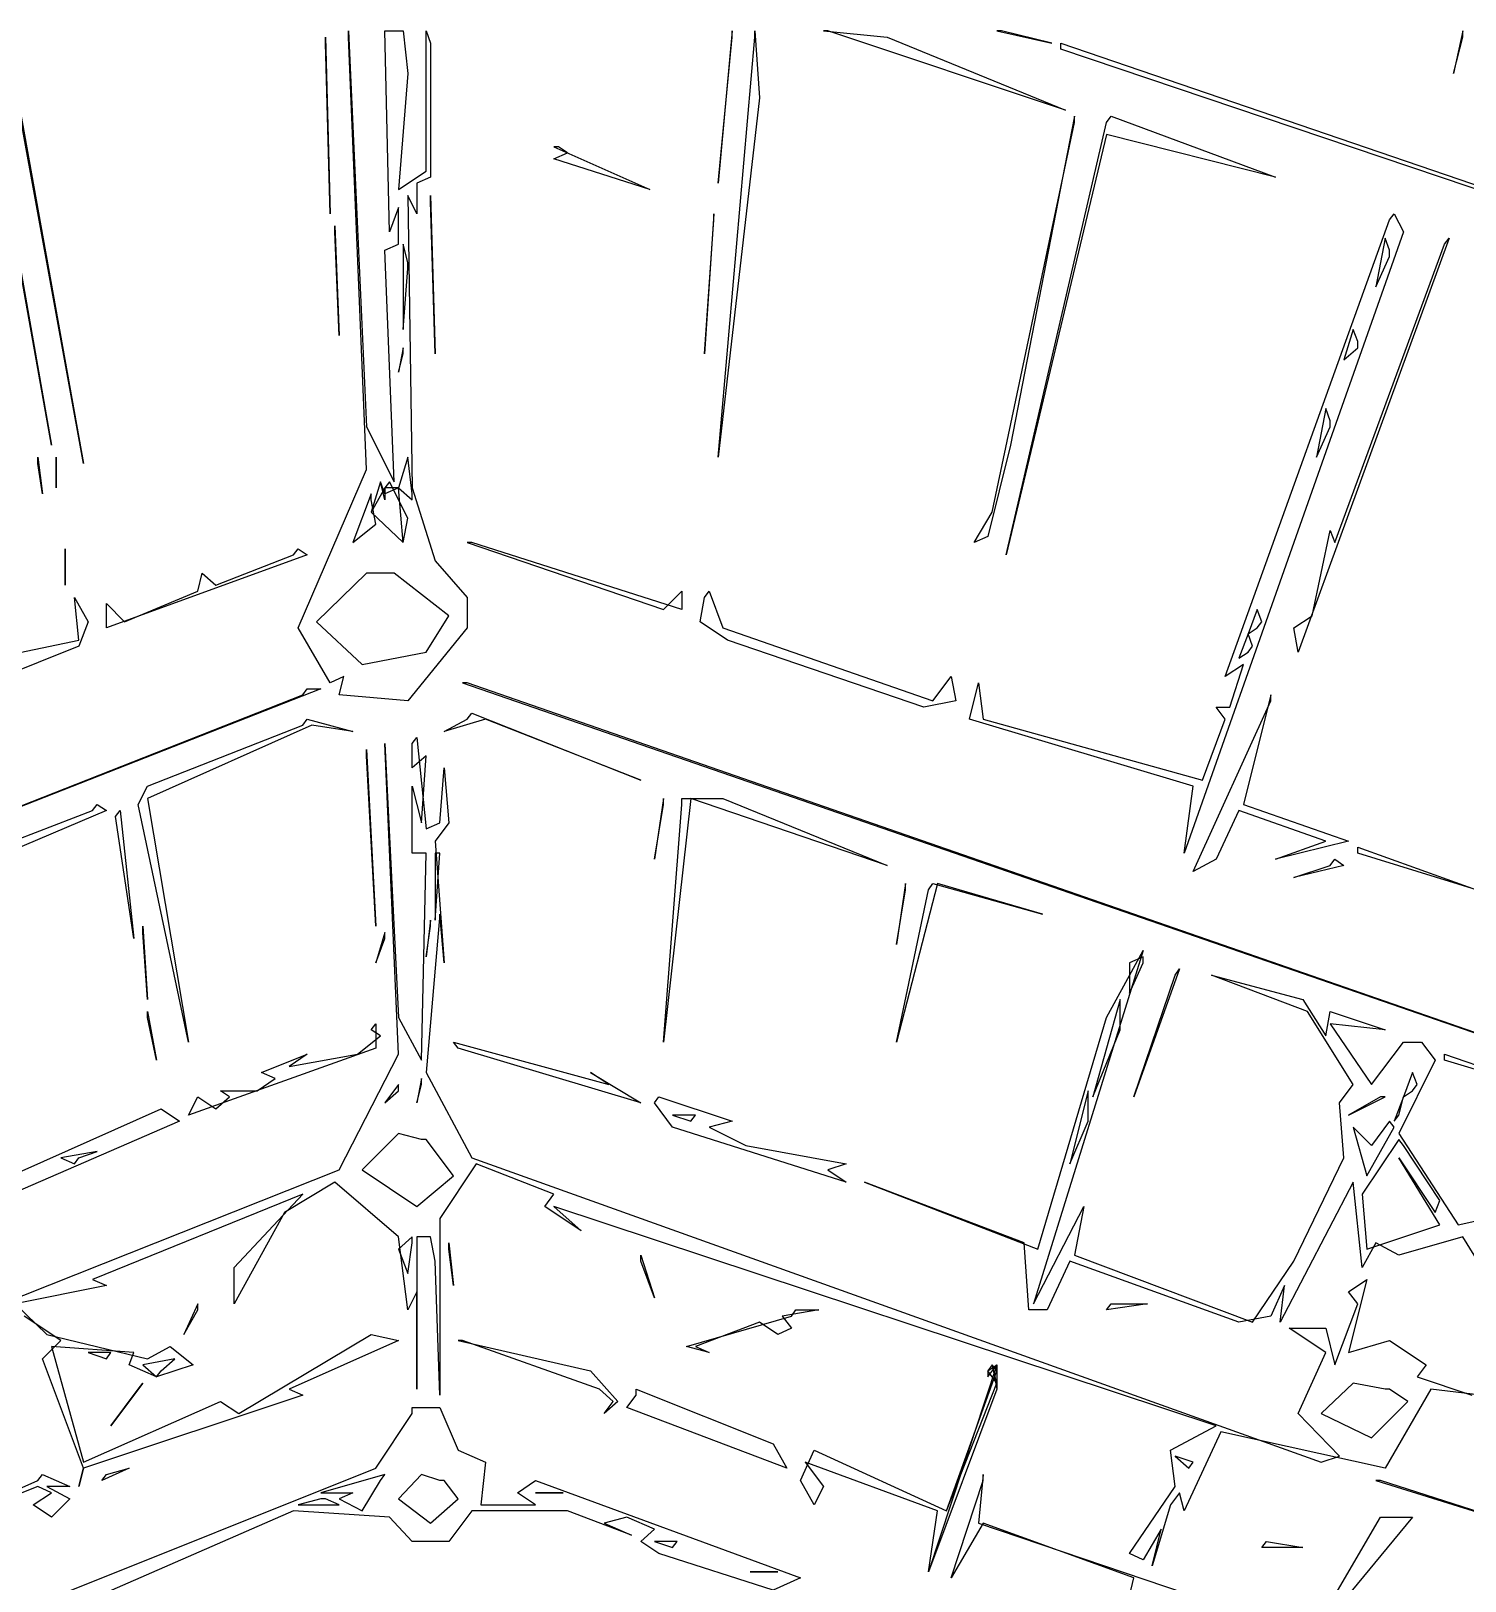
# Model space of a CAD drawing. Extents: x 10 to 24926, y 26 to 24942.
# Drawn here: x 10500 to 18158, y 16666 to 24942 of the extents above; entities that cross this region are included whole.
import ezdxf

# ---------------------------------------------------------------- set-up
doc = ezdxf.new("R2010")
doc.units = 0

msp = doc.modelspace()

# ---------------------------------------------------------------- linework, layer by layer
for p, q in [((10219.1399, 24942.1809, 13.0077), (10609.3696, 22730.8793, 897.5283)), ((10365.4761, 24942.1809, 13.0077), (10780.0951, 22633.3219, 936.5512)), ((12194.6777, 24942.1809, 13.0077), (12292.2352, 22828.4367, 858.5053)), ((12194.6777, 24909.6617, 26.0153), (12194.6777, 24942.1809, 13.0077)), ((12414.1819, 23869.0492, 442.2603), (12389.7926, 24942.1809, 13.0077)), ((12389.7926, 24942.1809, 13.0077), (12487.35, 24942.1809, 13.0077)), ((12487.35, 24942.1809, 13.0077), (12511.7394, 24714.5469, 104.0612)), ((12609.2968, 24194.2406, 312.1837), (12609.2968, 24942.1809, 13.0077)), ((12609.2968, 24942.1809, 13.0077), (12633.6861, 24877.1426, 39.023)), ((14243.3836, 24942.1809, 13.0077), (14170.2155, 24129.2023, 338.1991)), ((14243.3836, 24909.6617, 26.0153), (14243.3836, 24942.1809, 13.0077)), ((14365.3304, 24942.1809, 13.0077), (14389.7197, 24584.4703, 156.0919)), ((14365.3304, 24909.6617, 26.0153), (14365.3304, 24942.1809, 13.0077)), ((14731.1707, 24942.1809, 13.0077), (15072.6217, 24909.6617, 26.0153)), ((14755.5601, 24942.1809, 13.0077), (14731.1707, 24942.1809, 13.0077)), ((16023.8065, 24519.432, 182.1072), (14755.5601, 24942.1809, 13.0077)), ((15657.9662, 24942.1809, 13.0077), (15950.6385, 24877.1426, 39.023)), ((15682.3556, 24942.1809, 13.0077), (15657.9662, 24942.1809, 13.0077)), ((15950.6385, 24877.1426, 39.023), (15682.3556, 24942.1809, 13.0077)), ((18145.6805, 24942.1809, 13.0077), (18096.9018, 24714.5469, 104.0612)), ((18145.6805, 24909.6617, 26.0153), (18145.6805, 24942.1809, 13.0077)), ((10609.3696, 22730.8793, 897.5283), (10219.1399, 24909.6617, 26.0153)), ((10780.0951, 22633.3219, 936.5512), (10365.4761, 24909.6617, 26.0153)), ((12072.731, 24909.6617, 26.0153), (12097.1203, 23966.6066, 403.2373)), ((12072.731, 24877.1426, 39.023), (12072.731, 24909.6617, 26.0153)), ((12097.1203, 23966.6066, 403.2373), (12072.731, 24877.1426, 39.023)), ((12292.2352, 22600.8027, 949.5589), (12194.6777, 24909.6617, 26.0153)), ((12633.6861, 24877.1426, 39.023), (12633.6861, 24161.7215, 325.1914)), ((14170.2155, 24129.2023, 338.1991), (14243.3836, 24909.6617, 26.0153)), ((14170.2155, 22665.841, 923.5436), (14365.3304, 24909.6617, 26.0153)), ((15072.6217, 24909.6617, 26.0153), (16023.8065, 24519.432, 182.1072)), ((15999.4172, 24877.1426, 39.023), (22755.2687, 22568.2836, 962.5666)), ((15999.4172, 24844.6234, 52.0306), (15999.4172, 24877.1426, 39.023)), ((22755.2687, 22568.2836, 962.5666), (15999.4172, 24844.6234, 52.0306)), ((18096.9018, 24714.5469, 104.0612), (18145.6805, 24909.6617, 26.0153)), ((12511.7394, 24714.5469, 104.0612), (12462.9606, 24096.6832, 351.2067)), ((14389.7197, 24584.4703, 156.0919), (14170.2155, 22665.841, 923.5436)), ((15633.5769, 22373.1688, 1040.6125), (16072.5853, 24454.3937, 208.1225)), ((15706.7449, 22145.5348, 1131.6661), (16243.3107, 24454.3937, 208.1225)), ((16072.5853, 24486.9129, 195.1148), (15731.1343, 22730.8793, 897.5283)), ((16072.5853, 24454.3937, 208.1225), (16072.5853, 24486.9129, 195.1148)), ((16243.3107, 24454.3937, 208.1225), (16267.7001, 24486.9129, 195.1148)), ((16267.7001, 24486.9129, 195.1148), (17145.7169, 24161.7215, 325.1914)), ((16243.3107, 24389.3555, 234.1378), (15706.7449, 22145.5348, 1131.6661)), ((17145.7169, 24161.7215, 325.1914), (16243.3107, 24389.3555, 234.1378)), ((13292.1987, 24324.3172, 260.1531), (13804.3752, 24096.6832, 351.2067)), ((13316.5881, 24324.3172, 260.1531), (13292.1987, 24324.3172, 260.1531)), ((13292.1987, 24259.2789, 286.1684), (13365.3668, 24291.798, 273.1608)), ((13804.3752, 24096.6832, 351.2067), (13292.1987, 24259.2789, 286.1684)), ((13365.3668, 24291.798, 273.1608), (13316.5881, 24324.3172, 260.1531)), ((12462.9606, 24096.6832, 351.2067), (12609.2968, 24194.2406, 312.1837)), ((12633.6861, 24161.7215, 325.1914), (12560.5181, 24129.2023, 338.1991)), ((12560.5181, 24129.2023, 338.1991), (12560.5181, 23966.6066, 403.2373)), ((12560.5181, 23966.6066, 403.2373), (12511.7394, 24064.1641, 364.2144)), ((12511.7394, 24064.1641, 364.2144), (12536.1287, 22503.2453, 988.5819)), ((12633.6861, 24064.1641, 364.2144), (12658.0755, 23218.6664, 702.4134)), ((12633.6861, 24031.6449, 377.222), (12633.6861, 24064.1641, 364.2144)), ((12658.0755, 23218.6664, 702.4134), (12633.6861, 24031.6449, 377.222)), ((12462.9606, 23999.1258, 390.2297), (12414.1819, 23869.0492, 442.2603)), ((12462.9606, 23804.0109, 468.2756), (12462.9606, 23999.1258, 390.2297)), ((14145.8262, 23966.6066, 403.2373), (14097.0475, 23218.6664, 702.4134)), ((14097.0475, 23218.6664, 702.4134), (14145.8262, 23934.0875, 416.245)), ((14145.8262, 23934.0875, 416.245), (14145.8262, 23966.6066, 403.2373)), ((16877.434, 21495.152, 1391.8192), (17755.4508, 23934.0875, 416.245)), ((17755.4508, 23934.0875, 416.245), (17779.8401, 23966.6066, 403.2373)), ((17779.8401, 23966.6066, 403.2373), (17828.6188, 23869.0492, 442.2603)), ((12121.5097, 23901.5684, 429.2527), (12145.899, 23316.2238, 663.3905)), ((12121.5097, 23869.0492, 442.2603), (12121.5097, 23901.5684, 429.2527)), ((12145.899, 23316.2238, 663.3905), (12121.5097, 23869.0492, 442.2603)), ((17828.6188, 23869.0492, 442.2603), (16657.9298, 20552.0969, 1769.0413)), ((18072.5124, 23836.5301, 455.268), (17267.6637, 21625.2285, 1339.7886)), ((17731.0614, 23836.5301, 455.268), (17682.2827, 23576.377, 559.3292)), ((17755.4508, 23771.4918, 481.2833), (17731.0614, 23836.5301, 455.268)), ((18048.123, 23804.0109, 468.2756), (18072.5124, 23836.5301, 455.268)), ((12389.7926, 23771.4918, 481.2833), (12462.9606, 23804.0109, 468.2756)), ((12438.5713, 22535.7645, 975.5742), (12389.7926, 23771.4918, 481.2833)), ((12511.7394, 23706.4535, 507.2986), (12487.35, 23804.0109, 468.2756)), ((12487.35, 23804.0109, 468.2756), (12487.35, 23348.743, 650.3828)), ((17462.7785, 22210.573, 1105.6508), (18048.123, 23804.0109, 468.2756)), ((17755.4508, 23738.9727, 494.2909), (17755.4508, 23771.4918, 481.2833)), ((12487.35, 23348.743, 650.3828), (12511.7394, 23673.9344, 520.3063)), ((12511.7394, 23673.9344, 520.3063), (12511.7394, 23706.4535, 507.2986)), ((17682.2827, 23576.377, 559.3292), (17755.4508, 23738.9727, 494.2909)), ((17560.3359, 23348.743, 650.3828), (17511.5572, 23186.1473, 715.4211)), ((17584.7253, 23283.7047, 676.3981), (17560.3359, 23348.743, 650.3828)), ((17584.7253, 23251.1855, 689.4058), (17584.7253, 23283.7047, 676.3981)), ((12487.35, 23251.1855, 689.4058), (12462.9606, 23121.109, 741.4364)), ((12462.9606, 23121.109, 741.4364), (12487.35, 23218.6664, 702.4134)), ((12487.35, 23218.6664, 702.4134), (12487.35, 23251.1855, 689.4058)), ((17511.5572, 23186.1473, 715.4211), (17584.7253, 23251.1855, 689.4058)), ((17413.9998, 22925.9941, 819.4823), (17365.2211, 22665.841, 923.5436)), ((17438.3892, 22860.9559, 845.4977), (17413.9998, 22925.9941, 819.4823)), ((17438.3892, 22828.4367, 858.5053), (17438.3892, 22860.9559, 845.4977)), ((12292.2352, 22828.4367, 858.5053), (12438.5713, 22535.7645, 975.5742)), ((17365.2211, 22665.841, 923.5436), (17438.3892, 22828.4367, 858.5053)), ((15731.1343, 22730.8793, 897.5283), (15609.1875, 22243.0922, 1092.6431)), ((10536.2016, 22665.841, 923.5436), (10560.5909, 22470.7262, 1001.5895)), ((10536.2016, 22633.3219, 936.5512), (10536.2016, 22665.841, 923.5436)), ((10560.5909, 22470.7262, 1001.5895), (10536.2016, 22633.3219, 936.5512)), ((10633.759, 22665.841, 923.5436), (10633.759, 22503.2453, 988.5819)), ((10633.759, 22633.3219, 936.5512), (10633.759, 22665.841, 923.5436)), ((10633.759, 22503.2453, 988.5819), (10633.759, 22633.3219, 936.5512)), ((11926.3948, 21755.3051, 1287.758), (12292.2352, 22600.8027, 949.5589)), ((12511.7394, 22665.841, 923.5436), (12462.9606, 22503.2453, 988.5819)), ((12536.1287, 22470.7262, 1001.5895), (12511.7394, 22665.841, 923.5436)), ((12365.4032, 22535.7645, 975.5742), (12316.6245, 22373.1688, 1040.6125)), ((12365.4032, 22535.7645, 975.5742), (12316.6245, 22373.1688, 1040.6125)), ((12389.7926, 22470.7262, 1001.5895), (12365.4032, 22535.7645, 975.5742)), ((12389.7926, 22438.207, 1014.5972), (12365.4032, 22535.7645, 975.5742)), ((12414.1819, 22535.7645, 975.5742), (12389.7926, 22503.2453, 988.5819)), ((12511.7394, 22340.6496, 1053.6202), (12414.1819, 22535.7645, 975.5742)), ((12316.6245, 22470.7262, 1001.5895), (12219.0671, 22210.573, 1105.6508)), ((12389.7926, 22503.2453, 988.5819), (12316.6245, 22373.1688, 1040.6125)), ((12316.6245, 22438.207, 1014.5972), (12316.6245, 22470.7262, 1001.5895)), ((12341.0139, 22308.1305, 1066.6278), (12316.6245, 22438.207, 1014.5972)), ((12462.9606, 22503.2453, 988.5819), (12389.7926, 22503.2453, 988.5819)), ((12389.7926, 22503.2453, 988.5819), (12389.7926, 22470.7262, 1001.5895)), ((12462.9606, 22503.2453, 988.5819), (12389.7926, 22470.7262, 1001.5895)), ((12389.7926, 22470.7262, 1001.5895), (12389.7926, 22438.207, 1014.5972)), ((12487.35, 22210.573, 1105.6508), (12462.9606, 22503.2453, 988.5819)), ((12462.9606, 22503.2453, 988.5819), (12536.1287, 22438.207, 1014.5972)), ((12487.35, 22210.573, 1105.6508), (12462.9606, 22503.2453, 988.5819)), ((12536.1287, 22503.2453, 988.5819), (12658.0755, 22113.0156, 1144.6738)), ((12536.1287, 22438.207, 1014.5972), (12536.1287, 22470.7262, 1001.5895)), ((12316.6245, 22373.1688, 1040.6125), (12487.35, 22210.573, 1105.6508)), ((12316.6245, 22373.1688, 1040.6125), (12487.35, 22210.573, 1105.6508)), ((12316.6245, 22373.1688, 1040.6125), (12487.35, 22210.573, 1105.6508)), ((15536.0194, 22210.573, 1105.6508), (15633.5769, 22373.1688, 1040.6125)), ((12219.0671, 22210.573, 1105.6508), (12341.0139, 22308.1305, 1066.6278)), ((12487.35, 22210.573, 1105.6508), (12511.7394, 22340.6496, 1053.6202)), ((17340.8317, 21820.3434, 1261.7427), (17438.3892, 22275.6113, 1079.6355)), ((17438.3892, 22275.6113, 1079.6355), (17462.7785, 22210.573, 1105.6508)), ((12828.801, 22210.573, 1105.6508), (13877.5433, 21852.8625, 1248.735)), ((12853.1903, 22210.573, 1105.6508), (12828.801, 22210.573, 1105.6508)), ((13975.1007, 21852.8625, 1248.735), (12853.1903, 22210.573, 1105.6508)), ((15609.1875, 22243.0922, 1092.6431), (15536.0194, 22210.573, 1105.6508)), ((10682.5377, 22178.0539, 1118.6584), (10682.5377, 21982.9391, 1196.7044)), ((10682.5377, 22145.5348, 1131.6661), (10682.5377, 22178.0539, 1118.6584)), ((10682.5377, 21982.9391, 1196.7044), (10682.5377, 22145.5348, 1131.6661)), ((11975.1735, 22145.5348, 1131.6661), (10902.0419, 21755.3051, 1287.758)), ((11487.3864, 21982.9391, 1196.7044), (11902.0055, 22145.5348, 1131.6661)), ((11902.0055, 22145.5348, 1131.6661), (11926.3948, 22178.0539, 1118.6584)), ((11926.3948, 22178.0539, 1118.6584), (11975.1735, 22145.5348, 1131.6661)), ((12658.0755, 22113.0156, 1144.6738), (12828.801, 21917.9008, 1222.7197)), ((11389.829, 21950.4199, 1209.712), (11414.2184, 22047.9773, 1170.6891)), ((11414.2184, 22047.9773, 1170.6891), (11487.3864, 21982.9391, 1196.7044)), ((12292.2352, 22047.9773, 1170.6891), (12023.9522, 21787.8242, 1274.7503)), ((12414.1819, 22047.9773, 1170.6891), (12292.2352, 22047.9773, 1170.6891)), ((12438.5713, 22047.9773, 1170.6891), (12414.1819, 22047.9773, 1170.6891)), ((12731.2436, 21820.3434, 1261.7427), (12438.5713, 22047.9773, 1170.6891)), ((10999.5993, 21787.8242, 1274.7503), (11389.829, 21950.4199, 1209.712)), ((13877.5433, 21852.8625, 1248.735), (13975.1007, 21950.4199, 1209.712)), ((13975.1007, 21950.4199, 1209.712), (13975.1007, 21852.8625, 1248.735)), ((14097.0475, 21917.9008, 1222.7197), (14121.4368, 21950.4199, 1209.712)), ((14121.4368, 21950.4199, 1209.712), (14194.6049, 21755.3051, 1287.758)), ((10755.7058, 21690.2668, 1313.7733), (10731.3164, 21917.9008, 1222.7197)), ((10731.3164, 21917.9008, 1222.7197), (10804.4845, 21787.8242, 1274.7503)), ((10902.0419, 21755.3051, 1287.758), (10902.0419, 21885.3816, 1235.7273)), ((10902.0419, 21885.3816, 1235.7273), (10999.5993, 21787.8242, 1274.7503)), ((12828.801, 21917.9008, 1222.7197), (12828.801, 21755.3051, 1287.758)), ((14072.6581, 21787.8242, 1274.7503), (14097.0475, 21917.9008, 1222.7197)), ((17048.1595, 21852.8625, 1248.735), (16999.3808, 21722.7859, 1300.7656)), ((17072.5488, 21787.8242, 1274.7503), (17048.1595, 21852.8625, 1248.735)), ((10804.4845, 21787.8242, 1274.7503), (10755.7058, 21657.7477, 1326.7809)), ((12023.9522, 21787.8242, 1274.7503), (12267.8458, 21560.1902, 1365.8039)), ((12609.2968, 21625.2285, 1339.7886), (12731.2436, 21820.3434, 1261.7427)), ((14218.9942, 21690.2668, 1313.7733), (14072.6581, 21787.8242, 1274.7503)), ((17048.1595, 21755.3051, 1287.758), (17072.5488, 21787.8242, 1274.7503)), ((17243.2743, 21755.3051, 1287.758), (17340.8317, 21820.3434, 1261.7427)), ((10292.308, 21592.7094, 1352.7962), (10755.7058, 21690.2668, 1313.7733)), ((12097.1203, 21462.6328, 1404.8269), (11926.3948, 21755.3051, 1287.758)), ((12828.801, 21755.3051, 1287.758), (12511.7394, 21365.0754, 1443.8498)), ((14194.6049, 21755.3051, 1287.758), (15316.5152, 21365.0754, 1443.8498)), ((15267.7365, 21332.5562, 1456.8575), (14218.9942, 21690.2668, 1313.7733)), ((16999.3808, 21722.7859, 1300.7656), (16950.6021, 21592.7094, 1352.7962)), ((16999.3808, 21722.7859, 1300.7656), (17048.1595, 21755.3051, 1287.758)), ((17023.7701, 21657.7477, 1326.7809), (16999.3808, 21722.7859, 1300.7656)), ((17267.6637, 21625.2285, 1339.7886), (17243.2743, 21755.3051, 1287.758)), ((10755.7058, 21657.7477, 1326.7809), (9536.238, 21169.9605, 1521.8958)), ((12267.8458, 21560.1902, 1365.8039), (12609.2968, 21625.2285, 1339.7886)), ((16950.6021, 21592.7094, 1352.7962), (16999.3808, 21625.2285, 1339.7886)), ((16999.3808, 21625.2285, 1339.7886), (17023.7701, 21657.7477, 1326.7809)), ((16974.9914, 21560.1902, 1365.8039), (16877.434, 21495.152, 1391.8192)), ((16901.8233, 21332.5562, 1456.8575), (16974.9914, 21560.1902, 1365.8039)), ((12170.2884, 21495.152, 1391.8192), (12097.1203, 21462.6328, 1404.8269)), ((12145.899, 21397.5945, 1430.8422), (12170.2884, 21495.152, 1391.8192)), ((12804.4116, 21462.6328, 1404.8269), (19950.4928, 18991.1781, 2393.4088)), ((12828.801, 21462.6328, 1404.8269), (12804.4116, 21462.6328, 1404.8269)), ((19950.4928, 18991.1781, 2393.4088), (12828.801, 21462.6328, 1404.8269)), ((15316.5152, 21365.0754, 1443.8498), (15414.0727, 21495.152, 1391.8192)), ((15414.0727, 21495.152, 1391.8192), (15438.462, 21365.0754, 1443.8498)), ((15511.6301, 21267.518, 1482.8728), (15560.4088, 21462.6328, 1404.8269)), ((15560.4088, 21462.6328, 1404.8269), (15584.7981, 21267.518, 1482.8728)), ((12048.3416, 21430.1137, 1417.8345), (5097.3753, 18698.5059, 2510.4777)), ((5097.3753, 18698.5059, 2510.4777), (11950.7842, 21397.5945, 1430.8422)), ((11950.7842, 21397.5945, 1430.8422), (11975.1735, 21430.1137, 1417.8345)), ((11975.1735, 21430.1137, 1417.8345), (12048.3416, 21430.1137, 1417.8345)), ((12511.7394, 21365.0754, 1443.8498), (12145.899, 21397.5945, 1430.8422)), ((15438.462, 21365.0754, 1443.8498), (15267.7365, 21332.5562, 1456.8575)), ((16706.7085, 20454.5395, 1808.0642), (17121.3275, 21365.0754, 1443.8498)), ((17121.3275, 21397.5945, 1430.8422), (16974.9914, 20812.25, 1664.98)), ((17121.3275, 21365.0754, 1443.8498), (17121.3275, 21397.5945, 1430.8422)), ((12828.801, 21267.518, 1482.8728), (12853.1903, 21300.0371, 1469.8652)), ((12853.1903, 21300.0371, 1469.8652), (13755.5965, 20942.3266, 1612.9494)), ((16877.434, 21267.518, 1482.8728), (16828.6553, 21332.5562, 1456.8575)), ((16828.6553, 21332.5562, 1456.8575), (16901.8233, 21332.5562, 1456.8575)), ((11999.5629, 21234.9988, 1495.8805), (11121.5461, 20844.7691, 1651.9723)), ((11121.5461, 20909.8074, 1625.957), (11950.7842, 21234.9988, 1495.8805)), ((11950.7842, 21234.9988, 1495.8805), (11975.1735, 21267.518, 1482.8728)), ((11975.1735, 21267.518, 1482.8728), (12219.0671, 21202.4797, 1508.8881)), ((12219.0671, 21202.4797, 1508.8881), (11999.5629, 21234.9988, 1495.8805)), ((12926.3584, 21267.518, 1482.8728), (12706.8542, 21202.4797, 1508.8881)), ((12706.8542, 21202.4797, 1508.8881), (12828.801, 21267.518, 1482.8728)), ((13755.5965, 20942.3266, 1612.9494), (12926.3584, 21267.518, 1482.8728)), ((16706.7085, 20909.8074, 1625.957), (15511.6301, 21267.518, 1482.8728)), ((15584.7981, 21267.518, 1482.8728), (16755.4872, 20942.3266, 1612.9494)), ((16755.4872, 20942.3266, 1612.9494), (16877.434, 21267.518, 1482.8728)), ((12292.2352, 21104.9223, 1547.9111), (12341.0139, 20161.8672, 1925.1331)), ((12292.2352, 21072.4031, 1560.9187), (12292.2352, 21104.9223, 1547.9111)), ((12462.9606, 19478.9652, 2198.2939), (12389.7926, 21137.4414, 1534.9034)), ((12389.7926, 21137.4414, 1534.9034), (12462.9606, 19674.0801, 2120.248)), ((12536.1287, 21137.4414, 1534.9034), (12560.5181, 21169.9605, 1521.8958)), ((12536.1287, 21007.3648, 1586.9341), (12536.1287, 21137.4414, 1534.9034)), ((12560.5181, 21169.9605, 1521.8958), (12609.2968, 20682.1734, 1717.0106)), ((12341.0139, 20161.8672, 1925.1331), (12292.2352, 21072.4031, 1560.9187)), ((12609.2968, 21072.4031, 1560.9187), (12536.1287, 21007.3648, 1586.9341)), ((12584.9074, 20714.6926, 1704.003), (12609.2968, 21072.4031, 1560.9187)), ((12682.4648, 20714.6926, 1704.003), (12706.8542, 21007.3648, 1586.9341)), ((12706.8542, 21007.3648, 1586.9341), (12731.2436, 20714.6926, 1704.003)), ((11072.7674, 20812.25, 1664.98), (11121.5461, 20909.8074, 1625.957)), ((12536.1287, 20552.0969, 1769.0413), (12536.1287, 20909.8074, 1625.957)), ((12536.1287, 20909.8074, 1625.957), (12584.9074, 20714.6926, 1704.003)), ((16657.9298, 20552.0969, 1769.0413), (16706.7085, 20909.8074, 1625.957)), ((9731.3528, 20356.982, 1847.0872), (10828.8738, 20779.7309, 1677.9877)), ((10902.0419, 20779.7309, 1677.9877), (9828.9103, 20324.4629, 1860.0948)), ((10828.8738, 20779.7309, 1677.9877), (10853.2632, 20812.25, 1664.98)), ((10853.2632, 20812.25, 1664.98), (10902.0419, 20779.7309, 1677.9877)), ((10950.8206, 20747.2117, 1690.9953), (10975.21, 20779.7309, 1677.9877)), ((10975.21, 20779.7309, 1677.9877), (11048.378, 20096.8289, 1951.1484)), ((11341.0503, 19544.0035, 2172.2786), (11072.7674, 20812.25, 1664.98)), ((11121.5461, 20844.7691, 1651.9723), (11341.0503, 19544.0035, 2172.2786)), ((13877.5433, 20844.7691, 1651.9723), (13828.7646, 20519.5777, 1782.0489)), ((13828.7646, 20519.5777, 1782.0489), (13877.5433, 20812.25, 1664.98)), ((13877.5433, 20812.25, 1664.98), (13877.5433, 20844.7691, 1651.9723)), ((14023.8794, 20844.7691, 1651.9723), (13877.5433, 19544.0035, 2172.2786)), ((13877.5433, 19544.0035, 2172.2786), (13975.1007, 20812.25, 1664.98)), ((13975.1007, 20844.7691, 1651.9723), (14194.6049, 20844.7691, 1651.9723)), ((13975.1007, 20812.25, 1664.98), (13975.1007, 20844.7691, 1651.9723)), ((15072.6217, 20487.0586, 1795.0566), (14023.8794, 20844.7691, 1651.9723)), ((14194.6049, 20844.7691, 1651.9723), (15072.6217, 20487.0586, 1795.0566)), ((16950.6021, 20779.7309, 1677.9877), (16828.6553, 20519.5777, 1782.0489)), ((17413.9998, 20617.1352, 1743.0259), (16950.6021, 20779.7309, 1677.9877)), ((16974.9914, 20812.25, 1664.98), (17535.9466, 20617.1352, 1743.0259)), ((11048.378, 20096.8289, 1951.1484), (10950.8206, 20747.2117, 1690.9953)), ((12609.2968, 20682.1734, 1717.0106), (12682.4648, 20714.6926, 1704.003)), ((12731.2436, 20714.6926, 1704.003), (12658.0755, 20617.1352, 1743.0259)), ((12658.0755, 20617.1352, 1743.0259), (12706.8542, 19966.7523, 2003.1791)), ((17535.9466, 20617.1352, 1743.0259), (17145.7169, 20519.5777, 1782.0489)), ((17145.7169, 20519.5777, 1782.0489), (17413.9998, 20617.1352, 1743.0259)), ((12609.2968, 20552.0969, 1769.0413), (12536.1287, 20552.0969, 1769.0413)), ((12584.9074, 19446.4461, 2211.3016), (12609.2968, 20552.0969, 1769.0413)), ((12658.0755, 20552.0969, 1769.0413), (12658.0755, 20194.3863, 1912.1255)), ((12658.0755, 20194.3863, 1912.1255), (12682.4648, 20552.0969, 1769.0413)), ((12682.4648, 20552.0969, 1769.0413), (12658.0755, 20552.0969, 1769.0413)), ((17584.7253, 20584.616, 1756.0336), (18218.8485, 20356.982, 1847.0872)), ((17584.7253, 20552.0969, 1769.0413), (17584.7253, 20584.616, 1756.0336)), ((18218.8485, 20356.982, 1847.0872), (17584.7253, 20552.0969, 1769.0413)), ((16828.6553, 20519.5777, 1782.0489), (16706.7085, 20454.5395, 1808.0642)), ((17511.5572, 20487.0586, 1795.0566), (17243.2743, 20422.0203, 1821.0719)), ((17243.2743, 20422.0203, 1821.0719), (17438.3892, 20487.0586, 1795.0566)), ((17438.3892, 20487.0586, 1795.0566), (17462.7785, 20519.5777, 1782.0489)), ((17462.7785, 20519.5777, 1782.0489), (17511.5572, 20487.0586, 1795.0566)), ((15170.1791, 20389.5012, 1834.0795), (15121.4004, 20064.3098, 1964.1561)), ((15340.9046, 20389.5012, 1834.0795), (15121.4004, 19544.0035, 2172.2786)), ((15170.1791, 20356.982, 1847.0872), (15170.1791, 20389.5012, 1834.0795)), ((15292.1259, 20356.982, 1847.0872), (15316.5152, 20389.5012, 1834.0795)), ((15316.5152, 20389.5012, 1834.0795), (15901.8598, 20226.9055, 1899.1178)), ((15901.8598, 20226.9055, 1899.1178), (15340.9046, 20389.5012, 1834.0795)), ((15121.4004, 20064.3098, 1964.1561), (15170.1791, 20356.982, 1847.0872)), ((15121.4004, 19544.0035, 2172.2786), (15292.1259, 20356.982, 1847.0872)), ((12682.4648, 20226.9055, 1899.1178), (12609.2968, 19381.4078, 2237.3169)), ((12633.6861, 20194.3863, 1912.1255), (12609.2968, 19999.2715, 1990.1714)), ((12633.6861, 20161.8672, 1925.1331), (12633.6861, 20194.3863, 1912.1255)), ((12706.8542, 19966.7523, 2003.1791), (12682.4648, 20226.9055, 1899.1178)), ((11097.1567, 20161.8672, 1925.1331), (11121.5461, 19771.6375, 2081.225)), ((11097.1567, 20129.348, 1938.1408), (11097.1567, 20161.8672, 1925.1331)), ((11121.5461, 19771.6375, 2081.225), (11097.1567, 20129.348, 1938.1408)), ((12389.7926, 20129.348, 1938.1408), (12341.0139, 19966.7523, 2003.1791)), ((12389.7926, 20096.8289, 1951.1484), (12389.7926, 20129.348, 1938.1408)), ((12609.2968, 19999.2715, 1990.1714), (12633.6861, 20161.8672, 1925.1331)), ((12341.0139, 19966.7523, 2003.1791), (12389.7926, 20096.8289, 1951.1484)), ((16438.4256, 20031.7906, 1977.1637), (15853.0811, 18145.6805, 2731.6078)), ((16243.3107, 19674.0801, 2120.248), (16438.4256, 20031.7906, 1977.1637)), ((16438.4256, 19999.2715, 1990.1714), (16365.2575, 19966.7523, 2003.1791)), ((16365.2575, 19966.7523, 2003.1791), (16365.2575, 19804.1566, 2068.2173)), ((16365.2575, 19804.1566, 2068.2173), (16438.4256, 19966.7523, 2003.1791)), ((16438.4256, 19966.7523, 2003.1791), (16438.4256, 19999.2715, 1990.1714)), ((16633.5404, 19934.2332, 2016.1867), (16389.6469, 19251.3312, 2289.3475)), ((16389.6469, 19251.3312, 2289.3475), (16609.1511, 19901.7141, 2029.1944)), ((16609.1511, 19901.7141, 2029.1944), (16633.5404, 19934.2332, 2016.1867)), ((17316.4424, 19706.5992, 2107.2403), (16804.2659, 19901.7141, 2029.1944)), ((16804.2659, 19901.7141, 2029.1944), (17292.053, 19771.6375, 2081.225)), ((11121.5461, 19706.5992, 2107.2403), (11170.3248, 19446.4461, 2211.3016)), ((11121.5461, 19674.0801, 2120.248), (11121.5461, 19706.5992, 2107.2403)), ((16316.4788, 19771.6375, 2081.225), (16170.1427, 19251.3312, 2289.3475)), ((16316.4788, 19641.5609, 2133.2556), (16316.4788, 19771.6375, 2081.225)), ((17292.053, 19771.6375, 2081.225), (17413.9998, 19576.5227, 2159.2709)), ((17560.3359, 19316.3695, 2263.3322), (17316.4424, 19706.5992, 2107.2403)), ((17413.9998, 19576.5227, 2159.2709), (17438.3892, 19706.5992, 2107.2403)), ((17438.3892, 19706.5992, 2107.2403), (17731.0614, 19609.0418, 2146.2633)), ((11170.3248, 19446.4461, 2211.3016), (11121.5461, 19674.0801, 2120.248)), ((12316.6245, 19609.0418, 2146.2633), (12341.0139, 19641.5609, 2133.2556)), ((12341.0139, 19641.5609, 2133.2556), (12341.0139, 19511.4844, 2185.2862)), ((12462.9606, 19674.0801, 2120.248), (12584.9074, 19446.4461, 2211.3016)), ((15877.4704, 18438.3527, 2614.5389), (16243.3107, 19674.0801, 2120.248)), ((16316.4788, 19609.0418, 2146.2633), (16316.4788, 19641.5609, 2133.2556)), ((17731.0614, 19609.0418, 2146.2633), (17438.3892, 19641.5609, 2133.2556)), ((17438.3892, 19641.5609, 2133.2556), (17657.8934, 19316.3695, 2263.3322)), ((12243.4564, 19478.9652, 2198.2939), (12365.4032, 19576.5227, 2159.2709)), ((12365.4032, 19576.5227, 2159.2709), (12316.6245, 19609.0418, 2146.2633)), ((12755.6329, 19544.0035, 2172.2786), (13584.871, 19316.3695, 2263.3322)), ((12780.0223, 19511.4844, 2185.2862), (12755.6329, 19544.0035, 2172.2786)), ((16170.1427, 19251.3312, 2289.3475), (16316.4788, 19609.0418, 2146.2633)), ((17657.8934, 19316.3695, 2263.3322), (17828.6188, 19544.0035, 2172.2786)), ((17828.6188, 19544.0035, 2172.2786), (17926.1763, 19544.0035, 2172.2786)), ((17926.1763, 19544.0035, 2172.2786), (17999.3443, 19446.4461, 2211.3016)), ((12341.0139, 19511.4844, 2185.2862), (11341.0503, 19153.7738, 2328.3705)), ((11731.28, 19381.4078, 2237.3169), (11975.1735, 19478.9652, 2198.2939)), ((11975.1735, 19478.9652, 2198.2939), (11877.6161, 19413.927, 2224.3092)), ((11877.6161, 19413.927, 2224.3092), (12243.4564, 19478.9652, 2198.2939)), ((12145.899, 18861.1016, 2445.4394), (12462.9606, 19478.9652, 2198.2939)), ((13755.5965, 19218.8121, 2302.3552), (12780.0223, 19511.4844, 2185.2862)), ((18048.123, 19478.9652, 2198.2939), (18804.1931, 19218.8121, 2302.3552)), ((18048.123, 19446.4461, 2211.3016), (18048.123, 19478.9652, 2198.2939)), ((11804.448, 19348.8887, 2250.3245), (11731.28, 19381.4078, 2237.3169)), ((12609.2968, 19381.4078, 2237.3169), (12853.1903, 18926.1398, 2419.4241)), ((13584.871, 19316.3695, 2263.3322), (13487.3136, 19381.4078, 2237.3169)), ((13487.3136, 19381.4078, 2237.3169), (13755.5965, 19218.8121, 2302.3552)), ((17999.3443, 19446.4461, 2211.3016), (17804.2295, 19056.2164, 2367.3934)), ((17877.3976, 19381.4078, 2237.3169), (17828.6188, 19251.3312, 2289.3475)), ((17901.7869, 19316.3695, 2263.3322), (17877.3976, 19381.4078, 2237.3169)), ((18804.1931, 19218.8121, 2302.3552), (18048.123, 19446.4461, 2211.3016)), ((11560.5545, 19251.3312, 2289.3475), (11511.7758, 19283.8504, 2276.3398)), ((11511.7758, 19283.8504, 2276.3398), (11706.8906, 19283.8504, 2276.3398)), ((11706.8906, 19283.8504, 2276.3398), (11804.448, 19348.8887, 2250.3245)), ((12462.9606, 19316.3695, 2263.3322), (12389.7926, 19218.8121, 2302.3552)), ((12389.7926, 19218.8121, 2302.3552), (12462.9606, 19283.8504, 2276.3398)), ((12462.9606, 19283.8504, 2276.3398), (12462.9606, 19316.3695, 2263.3322)), ((12584.9074, 19348.8887, 2250.3245), (12560.5181, 19218.8121, 2302.3552)), ((12560.5181, 19218.8121, 2302.3552), (12584.9074, 19316.3695, 2263.3322)), ((12584.9074, 19316.3695, 2263.3322), (12584.9074, 19348.8887, 2250.3245)), ((16145.7533, 19283.8504, 2276.3398), (16048.1959, 18893.6207, 2432.4317)), ((16145.7533, 19153.7738, 2328.3705), (16145.7533, 19283.8504, 2276.3398)), ((17487.1679, 19218.8121, 2302.3552), (17560.3359, 19316.3695, 2263.3322)), ((17828.6188, 19251.3312, 2289.3475), (17877.3976, 19283.8504, 2276.3398)), ((17877.3976, 19283.8504, 2276.3398), (17901.7869, 19316.3695, 2263.3322)), ((11341.0503, 19153.7738, 2328.3705), (11389.829, 19251.3312, 2289.3475)), ((11389.829, 19251.3312, 2289.3475), (11487.3864, 19186.293, 2315.3628)), ((11487.3864, 19186.293, 2315.3628), (11560.5545, 19251.3312, 2289.3475)), ((13828.7646, 19218.8121, 2302.3552), (13853.1539, 19251.3312, 2289.3475)), ((13926.322, 19088.7355, 2354.3858), (13828.7646, 19218.8121, 2302.3552)), ((13853.1539, 19251.3312, 2289.3475), (14243.3836, 19121.2547, 2341.3781)), ((17511.5572, 18926.1398, 2419.4241), (17487.1679, 19218.8121, 2302.3552)), ((17706.6721, 19251.3312, 2289.3475), (17535.9466, 19153.7738, 2328.3705)), ((17535.9466, 19153.7738, 2328.3705), (17731.0614, 19251.3312, 2289.3475)), ((17731.0614, 19251.3312, 2289.3475), (17706.6721, 19251.3312, 2289.3475)), ((17828.6188, 19251.3312, 2289.3475), (17779.8401, 19121.2547, 2341.3781)), ((17804.2295, 19153.7738, 2328.3705), (17828.6188, 19251.3312, 2289.3475)), ((10316.6974, 18796.0633, 2471.4547), (11194.7142, 19186.293, 2315.3628)), ((11292.2716, 19121.2547, 2341.3781), (10316.6974, 18698.5059, 2510.4777)), ((11194.7142, 19186.293, 2315.3628), (11292.2716, 19121.2547, 2341.3781)), ((14048.2687, 19153.7738, 2328.3705), (13926.322, 19153.7738, 2328.3705)), ((13926.322, 19153.7738, 2328.3705), (14023.8794, 19121.2547, 2341.3781)), ((14023.8794, 19121.2547, 2341.3781), (14048.2687, 19153.7738, 2328.3705)), ((14243.3836, 19121.2547, 2341.3781), (14121.4368, 19088.7355, 2354.3858)), ((16048.1959, 18893.6207, 2432.4317), (16145.7533, 19121.2547, 2341.3781)), ((16145.7533, 19121.2547, 2341.3781), (16145.7533, 19153.7738, 2328.3705)), ((17755.4508, 19121.2547, 2341.3781), (17657.8934, 18991.1781, 2393.4088)), ((17779.8401, 19088.7355, 2354.3858), (17755.4508, 19121.2547, 2341.3781)), ((17779.8401, 19121.2547, 2341.3781), (17804.2295, 19153.7738, 2328.3705)), ((12462.9606, 19056.2164, 2367.3934), (12267.8458, 18861.1016, 2445.4394)), ((12584.9074, 19023.6973, 2380.4011), (12462.9606, 19056.2164, 2367.3934)), ((14853.1175, 18796.0633, 2471.4547), (13926.322, 19088.7355, 2354.3858)), ((14121.4368, 19088.7355, 2354.3858), (14316.5517, 18991.1781, 2393.4088)), ((17657.8934, 18991.1781, 2393.4088), (17560.3359, 19088.7355, 2354.3858)), ((17560.3359, 19088.7355, 2354.3858), (17633.504, 18828.5824, 2458.447)), ((17633.504, 18828.5824, 2458.447), (17779.8401, 19088.7355, 2354.3858)), ((17804.2295, 19056.2164, 2367.3934), (18121.2911, 18568.4293, 2562.5083)), ((10853.2632, 18958.659, 2406.4164), (10658.1483, 18926.1398, 2419.4241)), ((10755.7058, 18926.1398, 2419.4241), (10853.2632, 18958.659, 2406.4164)), ((12609.2968, 19023.6973, 2380.4011), (12584.9074, 19023.6973, 2380.4011)), ((12755.6329, 18828.5824, 2458.447), (12609.2968, 19023.6973, 2380.4011)), ((14316.5517, 18991.1781, 2393.4088), (14853.1175, 18893.6207, 2432.4317)), ((17804.2295, 19023.6973, 2380.4011), (17609.1146, 18731.025, 2497.47)), ((17828.6188, 18991.1781, 2393.4088), (17804.2295, 19023.6973, 2380.4011)), ((18023.7337, 18698.5059, 2510.4777), (17828.6188, 18991.1781, 2393.4088)), ((10658.1483, 18926.1398, 2419.4241), (10731.3164, 18893.6207, 2432.4317)), ((10731.3164, 18893.6207, 2432.4317), (10755.7058, 18926.1398, 2419.4241)), ((12877.5797, 18893.6207, 2432.4317), (12682.4648, 18600.9484, 2549.5006)), ((12853.1903, 18926.1398, 2419.4241), (17389.6104, 17300.1828, 3069.8069)), ((13292.1987, 18731.025, 2497.47), (12877.5797, 18893.6207, 2432.4317)), ((14853.1175, 18893.6207, 2432.4317), (14755.5601, 18861.1016, 2445.4394)), ((17243.2743, 18373.3145, 2640.5542), (17511.5572, 18926.1398, 2419.4241)), ((18023.7337, 18568.4293, 2562.5083), (17804.2295, 18926.1398, 2419.4241)), ((17804.2295, 18926.1398, 2419.4241), (17999.3443, 18633.4676, 2536.493)), ((7877.7618, 17170.1063, 3121.8375), (12145.899, 18861.1016, 2445.4394)), ((12121.5097, 18796.0633, 2471.4547), (11853.2268, 18633.4676, 2536.493)), ((12462.9606, 18503.391, 2588.5236), (12121.5097, 18796.0633, 2471.4547)), ((12267.8458, 18861.1016, 2445.4394), (12560.5181, 18665.9867, 2523.4853)), ((12560.5181, 18665.9867, 2523.4853), (12755.6329, 18828.5824, 2458.447)), ((14755.5601, 18861.1016, 2445.4394), (14853.1175, 18796.0633, 2471.4547)), ((15804.3023, 18470.8719, 2601.5312), (14950.6749, 18796.0633, 2471.4547)), ((14950.6749, 18796.0633, 2471.4547), (15877.4704, 18438.3527, 2614.5389)), ((17560.3359, 18796.0633, 2471.4547), (17170.1063, 18048.123, 2770.6308)), ((17609.1146, 18340.7953, 2653.5619), (17560.3359, 18796.0633, 2471.4547)), ((11950.7842, 18731.025, 2497.47), (10828.8738, 18275.757, 2679.5772)), ((11584.9438, 18340.7953, 2653.5619), (11950.7842, 18731.025, 2497.47)), ((13243.42, 18665.9867, 2523.4853), (13292.1987, 18731.025, 2497.47)), ((17609.1146, 18731.025, 2497.47), (17633.504, 18438.3527, 2614.5389)), ((18121.2911, 18568.4293, 2562.5083), (18852.9718, 18731.025, 2497.47)), ((11853.2268, 18633.4676, 2536.493), (11584.9438, 18145.6805, 2731.6078)), ((13438.5349, 18535.9102, 2575.5159), (13243.42, 18665.9867, 2523.4853)), ((16828.6553, 17495.2977, 2991.7609), (13292.1987, 18665.9867, 2523.4853)), ((13292.1987, 18665.9867, 2523.4853), (13438.5349, 18535.9102, 2575.5159)), ((15853.0811, 18145.6805, 2731.6078), (16121.364, 18665.9867, 2523.4853)), ((16121.364, 18665.9867, 2523.4853), (16072.5853, 18405.8336, 2627.5466)), ((17999.3443, 18633.4676, 2536.493), (18023.7337, 18698.5059, 2510.4777)), ((12682.4648, 18600.9484, 2549.5006), (12682.4648, 17657.8934, 2926.7227)), ((17633.504, 18438.3527, 2614.5389), (18023.7337, 18568.4293, 2562.5083)), ((12511.7394, 18113.1613, 2744.6155), (12462.9606, 18503.391, 2588.5236)), ((12536.1287, 18503.391, 2588.5236), (12462.9606, 18438.3527, 2614.5389)), ((12511.7394, 18308.2762, 2666.5695), (12536.1287, 18470.8719, 2601.5312)), ((12536.1287, 18470.8719, 2601.5312), (12536.1287, 18503.391, 2588.5236)), ((12633.6861, 18503.391, 2588.5236), (12560.5181, 18503.391, 2588.5236)), ((12560.5181, 18503.391, 2588.5236), (12560.5181, 17690.4125, 2913.715)), ((12658.0755, 18373.3145, 2640.5542), (12633.6861, 18503.391, 2588.5236)), ((12731.2436, 18470.8719, 2601.5312), (12755.6329, 18243.2379, 2692.5848)), ((12731.2436, 18438.3527, 2614.5389), (12731.2436, 18470.8719, 2601.5312)), ((15828.6917, 18113.1613, 2744.6155), (15804.3023, 18470.8719, 2601.5312)), ((17682.2827, 18470.8719, 2601.5312), (17609.1146, 18340.7953, 2653.5619)), ((17804.2295, 18405.8336, 2627.5466), (17682.2827, 18470.8719, 2601.5312)), ((18145.6805, 18503.391, 2588.5236), (17804.2295, 18405.8336, 2627.5466)), ((18267.6272, 18308.2762, 2666.5695), (18145.6805, 18503.391, 2588.5236)), ((12462.9606, 18438.3527, 2614.5389), (12511.7394, 18308.2762, 2666.5695)), ((12682.4648, 17657.8934, 2926.7227), (12658.0755, 18373.3145, 2640.5542)), ((12755.6329, 18243.2379, 2692.5848), (12731.2436, 18438.3527, 2614.5389)), ((13755.5965, 18405.8336, 2627.5466), (13828.7646, 18178.1996, 2718.6002)), ((13755.5965, 18373.3145, 2640.5542), (13755.5965, 18405.8336, 2627.5466)), ((13828.7646, 18178.1996, 2718.6002), (13755.5965, 18373.3145, 2640.5542)), ((16048.1959, 18373.3145, 2640.5542), (15926.2491, 18113.1613, 2744.6155)), ((16950.6021, 18048.123, 2770.6308), (16048.1959, 18373.3145, 2640.5542)), ((16072.5853, 18405.8336, 2627.5466), (17023.7701, 18048.123, 2770.6308)), ((17023.7701, 18048.123, 2770.6308), (17243.2743, 18373.3145, 2640.5542)), ((11584.9438, 18145.6805, 2731.6078), (11584.9438, 18340.7953, 2653.5619)), ((10902.0419, 18243.2379, 2692.5848), (10414.2548, 18145.6805, 2731.6078)), ((10828.8738, 18275.757, 2679.5772), (10902.0419, 18243.2379, 2692.5848)), ((12560.5181, 18210.7187, 2705.5925), (12511.7394, 18113.1613, 2744.6155)), ((12560.5181, 17690.4125, 2913.715), (12560.5181, 18210.7187, 2705.5925)), ((17194.4956, 18243.2379, 2692.5848), (17121.3275, 18080.6422, 2757.6231)), ((17170.1063, 18048.123, 2770.6308), (17194.4956, 18243.2379, 2692.5848)), ((17535.9466, 18210.7187, 2705.5925), (17633.504, 18275.757, 2679.5772)), ((17633.504, 18275.757, 2679.5772), (17535.9466, 17885.5273, 2835.6691)), ((17584.7253, 18145.6805, 2731.6078), (17535.9466, 18210.7187, 2705.5925)), ((10414.2548, 18145.6805, 2731.6078), (10584.9803, 17983.0848, 2796.6461)), ((11389.829, 18145.6805, 2731.6078), (11316.6609, 17983.0848, 2796.6461)), ((11389.829, 18113.1613, 2744.6155), (11389.829, 18145.6805, 2731.6078)), ((16462.8149, 18145.6805, 2731.6078), (16243.3107, 18113.1613, 2744.6155)), ((16243.3107, 18113.1613, 2744.6155), (16267.7001, 18145.6805, 2731.6078)), ((16267.7001, 18145.6805, 2731.6078), (16462.8149, 18145.6805, 2731.6078)), ((17462.7785, 17820.4891, 2861.6844), (17584.7253, 18145.6805, 2731.6078)), ((10658.1483, 17950.5656, 2809.6537), (10463.0335, 18080.6422, 2757.6231)), ((11316.6609, 17983.0848, 2796.6461), (11389.829, 18113.1613, 2744.6155)), ((13999.49, 17918.0465, 2822.6614), (14560.4452, 18080.6422, 2757.6231)), ((14389.7197, 18048.123, 2770.6308), (14048.2687, 17918.0465, 2822.6614)), ((14487.2771, 17983.0848, 2796.6461), (14389.7197, 18048.123, 2770.6308)), ((14706.7813, 18113.1613, 2744.6155), (14511.6665, 18080.6422, 2757.6231)), ((14511.6665, 18080.6422, 2757.6231), (14560.4452, 18015.6039, 2783.6384)), ((14560.4452, 18080.6422, 2757.6231), (14584.8346, 18113.1613, 2744.6155)), ((14584.8346, 18113.1613, 2744.6155), (14706.7813, 18113.1613, 2744.6155)), ((15926.2491, 18113.1613, 2744.6155), (15828.6917, 18113.1613, 2744.6155)), ((17121.3275, 18080.6422, 2757.6231), (16950.6021, 18048.123, 2770.6308)), ((10584.9803, 17983.0848, 2796.6461), (11121.5461, 17853.0082, 2848.6767)), ((11609.3332, 17560.3359, 2965.7456), (12316.6245, 17983.0848, 2796.6461)), ((12316.6245, 17983.0848, 2796.6461), (12462.9606, 17950.5656, 2809.6537)), ((14560.4452, 18015.6039, 2783.6384), (14487.2771, 17983.0848, 2796.6461)), ((17413.9998, 17885.5273, 2835.6691), (17218.885, 18015.6039, 2783.6384)), ((17218.885, 18015.6039, 2783.6384), (17413.9998, 18015.6039, 2783.6384)), ((17413.9998, 18015.6039, 2783.6384), (17462.7785, 17820.4891, 2861.6844)), ((10560.5909, 17853.0082, 2848.6767), (10658.1483, 17950.5656, 2809.6537)), ((11048.378, 17885.5273, 2835.6691), (10609.3696, 17918.0465, 2822.6614)), ((10609.3696, 17918.0465, 2822.6614), (10780.0951, 17300.1828, 3069.8069)), ((10926.4312, 17885.5273, 2835.6691), (10804.4845, 17885.5273, 2835.6691)), ((10804.4845, 17885.5273, 2835.6691), (10902.0419, 17853.0082, 2848.6767)), ((10902.0419, 17853.0082, 2848.6767), (10926.4312, 17885.5273, 2835.6691)), ((11023.9887, 17820.4891, 2861.6844), (11048.378, 17885.5273, 2835.6691)), ((11121.5461, 17853.0082, 2848.6767), (11243.4929, 17918.0465, 2822.6614)), ((11243.4929, 17918.0465, 2822.6614), (11365.4396, 17820.4891, 2861.6844)), ((12462.9606, 17950.5656, 2809.6537), (11877.6161, 17690.4125, 2913.715)), ((12780.0223, 17950.5656, 2809.6537), (13487.3136, 17787.9699, 2874.692)), ((12804.4116, 17950.5656, 2809.6537), (12780.0223, 17950.5656, 2809.6537)), ((13536.0923, 17690.4125, 2913.715), (12804.4116, 17950.5656, 2809.6537)), ((14121.4368, 17885.5273, 2835.6691), (13999.49, 17918.0465, 2822.6614)), ((14048.2687, 17918.0465, 2822.6614), (14121.4368, 17885.5273, 2835.6691)), ((17267.6637, 17560.3359, 2965.7456), (17413.9998, 17885.5273, 2835.6691)), ((17535.9466, 17885.5273, 2835.6691), (17755.4508, 17950.5656, 2809.6537)), ((17755.4508, 17950.5656, 2809.6537), (17950.5656, 17820.4891, 2861.6844)), ((10780.0951, 17267.6637, 3082.8145), (10560.5909, 17853.0082, 2848.6767)), ((11170.3248, 17755.4508, 2887.6997), (11023.9887, 17820.4891, 2861.6844)), ((11267.8822, 17853.0082, 2848.6767), (11097.1567, 17820.4891, 2861.6844)), ((11097.1567, 17820.4891, 2861.6844), (11170.3248, 17755.4508, 2887.6997)), ((11365.4396, 17820.4891, 2861.6844), (11170.3248, 17755.4508, 2887.6997)), ((11194.7142, 17787.9699, 2874.692), (11267.8822, 17853.0082, 2848.6767)), ((15657.9662, 17820.4891, 2861.6844), (15292.1259, 16714.8383, 3303.9447)), ((15609.1875, 17787.9699, 2874.692), (15657.9662, 17820.4891, 2861.6844)), ((15633.5769, 17820.4891, 2861.6844), (15609.1875, 17787.9699, 2874.692)), ((15609.1875, 17755.4508, 2887.6997), (15657.9662, 17820.4891, 2861.6844)), ((15633.5769, 17820.4891, 2861.6844), (15657.9662, 17690.4125, 2913.715)), ((15657.9662, 17787.9699, 2874.692), (15633.5769, 17820.4891, 2861.6844)), ((15657.9662, 17722.9316, 2900.7073), (15633.5769, 17820.4891, 2861.6844)), ((15657.9662, 17820.4891, 2861.6844), (15657.9662, 17690.4125, 2913.715)), ((17950.5656, 17820.4891, 2861.6844), (17901.7869, 17755.4508, 2887.6997)), ((11097.1567, 17722.9316, 2900.7073), (10926.4312, 17495.2977, 2991.7609)), ((11072.7674, 17690.4125, 2913.715), (11097.1567, 17722.9316, 2900.7073)), ((11170.3248, 17755.4508, 2887.6997), (11194.7142, 17787.9699, 2874.692)), ((13487.3136, 17787.9699, 2874.692), (13633.6497, 17625.3742, 2939.7303)), ((15389.6833, 17040.0297, 3173.8681), (15657.9662, 17787.9699, 2874.692)), ((15389.6833, 17040.0297, 3173.8681), (15657.9662, 17722.9316, 2900.7073)), ((15389.6833, 17040.0297, 3173.8681), (15657.9662, 17722.9316, 2900.7073)), ((15657.9662, 17722.9316, 2900.7073), (15609.1875, 17787.9699, 2874.692)), ((15609.1875, 17787.9699, 2874.692), (15609.1875, 17755.4508, 2887.6997)), ((17560.3359, 17722.9316, 2900.7073), (17389.6104, 17560.3359, 2965.7456)), ((17731.0614, 17690.4125, 2913.715), (17560.3359, 17722.9316, 2900.7073)), ((17901.7869, 17755.4508, 2887.6997), (18194.4592, 17657.8934, 2926.7227)), ((11950.7842, 17657.8934, 2926.7227), (10780.0951, 17267.6637, 3082.8145)), ((10926.4312, 17495.2977, 2991.7609), (11072.7674, 17690.4125, 2913.715)), ((11877.6161, 17690.4125, 2913.715), (11950.7842, 17657.8934, 2926.7227)), ((13609.2604, 17625.3742, 2939.7303), (13536.0923, 17690.4125, 2913.715)), ((13682.4284, 17592.8551, 2952.738), (13731.2071, 17657.8934, 2926.7227)), ((13731.2071, 17690.4125, 2913.715), (14462.8878, 17397.7402, 3030.7839)), ((13731.2071, 17657.8934, 2926.7227), (13731.2071, 17690.4125, 2913.715)), ((15657.9662, 17690.4125, 2913.715), (15292.1259, 16714.8383, 3303.9447)), ((15657.9662, 17690.4125, 2913.715), (15292.1259, 16714.8383, 3303.9447)), ((17974.955, 17690.4125, 2913.715), (17731.0614, 17267.6637, 3082.8145)), ((17755.4508, 17690.4125, 2913.715), (17731.0614, 17690.4125, 2913.715)), ((17853.0082, 17625.3742, 2939.7303), (17755.4508, 17690.4125, 2913.715)), ((18243.2379, 17657.8934, 2926.7227), (17974.955, 17690.4125, 2913.715)), ((10780.0951, 17300.1828, 3069.8069), (11511.7758, 17625.3742, 2939.7303)), ((11511.7758, 17625.3742, 2939.7303), (11609.3332, 17560.3359, 2965.7456)), ((12341.0139, 17267.6637, 3082.8145), (12536.1287, 17560.3359, 2965.7456)), ((12536.1287, 17592.8551, 2952.738), (12682.4648, 17592.8551, 2952.738)), ((12536.1287, 17560.3359, 2965.7456), (12536.1287, 17592.8551, 2952.738)), ((12682.4648, 17592.8551, 2952.738), (12780.0223, 17365.2211, 3043.7916)), ((13633.6497, 17625.3742, 2939.7303), (13560.4816, 17560.3359, 2965.7456)), ((13560.4816, 17560.3359, 2965.7456), (13609.2604, 17625.3742, 2939.7303)), ((14536.0559, 17267.6637, 3082.8145), (13682.4284, 17592.8551, 2952.738)), ((17487.1679, 17332.702, 3056.7992), (17267.6637, 17560.3359, 2965.7456)), ((17389.6104, 17560.3359, 2965.7456), (17657.8934, 17430.2594, 3017.7763)), ((17657.8934, 17430.2594, 3017.7763), (17853.0082, 17625.3742, 2939.7303)), ((16584.7617, 17365.2211, 3043.7916), (16828.6553, 17495.2977, 2991.7609)), ((16853.0446, 17462.7785, 3004.7686), (16657.9298, 17040.0297, 3173.8681)), ((17731.0614, 17267.6637, 3082.8145), (16853.0446, 17462.7785, 3004.7686)), ((14462.8878, 17397.7402, 3030.7839), (14536.0559, 17267.6637, 3082.8145)), ((12780.0223, 17365.2211, 3043.7916), (12926.3584, 17300.1828, 3069.8069)), ((12926.3584, 17300.1828, 3069.8069), (12901.969, 17072.5488, 3160.8605)), ((14609.2239, 17202.6254, 3108.8298), (14682.392, 17365.2211, 3043.7916)), ((14609.2239, 17202.6254, 3108.8298), (14682.392, 17365.2211, 3043.7916)), ((14609.2239, 17202.6254, 3108.8298), (14682.392, 17365.2211, 3043.7916)), ((15340.9046, 17040.0297, 3173.8681), (14633.6133, 17300.1828, 3069.8069)), ((14633.6133, 17300.1828, 3069.8069), (14731.1707, 17170.1063, 3121.8375)), ((15340.9046, 17040.0297, 3173.8681), (14633.6133, 17300.1828, 3069.8069)), ((14633.6133, 17300.1828, 3069.8069), (14731.1707, 17170.1063, 3121.8375)), ((15340.9046, 17040.0297, 3173.8681), (14633.6133, 17300.1828, 3069.8069)), ((14633.6133, 17300.1828, 3069.8069), (14731.1707, 17170.1063, 3121.8375)), ((14682.392, 17365.2211, 3043.7916), (15389.6833, 17040.0297, 3173.8681)), ((14682.392, 17365.2211, 3043.7916), (15389.6833, 17040.0297, 3173.8681)), ((14682.392, 17365.2211, 3043.7916), (15389.6833, 17040.0297, 3173.8681)), ((16609.1511, 17170.1063, 3121.8375), (16584.7617, 17365.2211, 3043.7916)), ((16706.7085, 17300.1828, 3069.8069), (16609.1511, 17332.702, 3056.7992)), ((16609.1511, 17332.702, 3056.7992), (16682.3191, 17267.6637, 3082.8145)), ((16682.3191, 17267.6637, 3082.8145), (16706.7085, 17300.1828, 3069.8069)), ((17389.6104, 17300.1828, 3069.8069), (17487.1679, 17332.702, 3056.7992)), ((10536.2016, 17202.6254, 3108.8298), (10560.5909, 17235.1445, 3095.8222)), ((10560.5909, 17235.1445, 3095.8222), (10706.9271, 17170.1063, 3121.8375)), ((10633.759, 16584.7617, 3355.9753), (12341.0139, 17267.6637, 3082.8145)), ((10780.0951, 17267.6637, 3082.8145), (10755.7058, 17170.1063, 3121.8375)), ((10755.7058, 17170.1063, 3121.8375), (10780.0951, 17267.6637, 3082.8145)), ((11023.9887, 17267.6637, 3082.8145), (10877.6525, 17202.6254, 3108.8298)), ((10877.6525, 17202.6254, 3108.8298), (10902.0419, 17235.1445, 3095.8222)), ((10902.0419, 17235.1445, 3095.8222), (11023.9887, 17267.6637, 3082.8145)), ((12389.7926, 17235.1445, 3095.8222), (12048.3416, 17137.5871, 3134.8452)), ((12365.4032, 17202.6254, 3108.8298), (12389.7926, 17235.1445, 3095.8222)), ((12584.9074, 17235.1445, 3095.8222), (12462.9606, 17105.068, 3147.8528)), ((12682.4648, 17202.6254, 3108.8298), (12584.9074, 17235.1445, 3095.8222)), ((15584.7981, 17235.1445, 3095.8222), (15560.4088, 16974.9914, 3199.8834)), ((15584.7981, 17202.6254, 3108.8298), (15584.7981, 17235.1445, 3095.8222)), ((9950.857, 16942.4723, 3212.8911), (10536.2016, 17202.6254, 3108.8298)), ((10536.2016, 17170.1063, 3121.8375), (9950.857, 16942.4723, 3212.8911)), ((10511.8122, 17072.5488, 3160.8605), (10609.3696, 17137.5871, 3134.8452)), ((10609.3696, 17137.5871, 3134.8452), (10536.2016, 17170.1063, 3121.8375)), ((10706.9271, 17170.1063, 3121.8375), (10584.9803, 17170.1063, 3121.8375)), ((10584.9803, 17170.1063, 3121.8375), (10706.9271, 17105.068, 3147.8528)), ((12048.3416, 17137.5871, 3134.8452), (12219.0671, 17137.5871, 3134.8452)), ((12219.0671, 17137.5871, 3134.8452), (12145.899, 17105.068, 3147.8528)), ((12267.8458, 17040.0297, 3173.8681), (12365.4032, 17202.6254, 3108.8298)), ((12706.8542, 17202.6254, 3108.8298), (12682.4648, 17202.6254, 3108.8298)), ((12780.0223, 17105.068, 3147.8528), (12706.8542, 17202.6254, 3108.8298)), ((13097.0839, 17137.5871, 3134.8452), (13194.6413, 17202.6254, 3108.8298)), ((13194.6413, 17072.5488, 3160.8605), (13097.0839, 17137.5871, 3134.8452)), ((13194.6413, 17202.6254, 3108.8298), (14609.2239, 16682.3191, 3316.9523)), ((13316.5881, 17137.5871, 3134.8452), (13194.6413, 17137.5871, 3134.8452)), ((13194.6413, 17137.5871, 3134.8452), (13340.9774, 17137.5871, 3134.8452)), ((13340.9774, 17137.5871, 3134.8452), (13316.5881, 17137.5871, 3134.8452)), ((14682.392, 17072.5488, 3160.8605), (14609.2239, 17202.6254, 3108.8298)), ((14682.392, 17072.5488, 3160.8605), (14609.2239, 17202.6254, 3108.8298)), ((14682.392, 17072.5488, 3160.8605), (14609.2239, 17202.6254, 3108.8298)), ((14731.1707, 17170.1063, 3121.8375), (14682.392, 17072.5488, 3160.8605)), ((14731.1707, 17170.1063, 3121.8375), (14682.392, 17072.5488, 3160.8605)), ((14731.1707, 17170.1063, 3121.8375), (14682.392, 17072.5488, 3160.8605)), ((15414.0727, 16682.3191, 3316.9523), (15584.7981, 17202.6254, 3108.8298)), ((16365.2575, 16812.3957, 3264.9217), (16609.1511, 17170.1063, 3121.8375)), ((16633.5404, 17137.5871, 3134.8452), (16584.7617, 17072.5488, 3160.8605)), ((16657.9298, 17040.0297, 3173.8681), (16633.5404, 17137.5871, 3134.8452)), ((17682.2827, 17202.6254, 3108.8298), (18413.9634, 16974.9914, 3199.8834)), ((17706.6721, 17202.6254, 3108.8298), (17682.2827, 17202.6254, 3108.8298)), ((18413.9634, 16974.9914, 3199.8834), (17706.6721, 17202.6254, 3108.8298)), ((10609.3696, 17007.5105, 3186.8758), (10511.8122, 17072.5488, 3160.8605)), ((10706.9271, 17105.068, 3147.8528), (10609.3696, 17007.5105, 3186.8758)), ((12048.3416, 17105.068, 3147.8528), (11926.3948, 17072.5488, 3160.8605)), ((11926.3948, 17072.5488, 3160.8605), (12145.899, 17072.5488, 3160.8605)), ((12072.731, 17105.068, 3147.8528), (12048.3416, 17105.068, 3147.8528)), ((12145.899, 17072.5488, 3160.8605), (12072.731, 17105.068, 3147.8528)), ((12145.899, 17105.068, 3147.8528), (12267.8458, 17040.0297, 3173.8681)), ((12462.9606, 17105.068, 3147.8528), (12633.6861, 16974.9914, 3199.8834)), ((12633.6861, 16974.9914, 3199.8834), (12780.0223, 17105.068, 3147.8528)), ((12901.969, 17072.5488, 3160.8605), (13194.6413, 17072.5488, 3160.8605)), ((16584.7617, 17072.5488, 3160.8605), (16487.2043, 16747.3574, 3290.937)), ((11902.0055, 17040.0297, 3173.8681), (10706.9271, 16519.7234, 3381.9906)), ((12414.1819, 17007.5105, 3186.8758), (11902.0055, 17040.0297, 3173.8681)), ((12536.1287, 16877.434, 3238.9064), (12414.1819, 17007.5105, 3186.8758)), ((12853.1903, 17040.0297, 3173.8681), (12731.2436, 16877.434, 3238.9064)), ((13365.3668, 17040.0297, 3173.8681), (12853.1903, 17040.0297, 3173.8681)), ((13706.8178, 16909.9531, 3225.8987), (13365.3668, 17040.0297, 3173.8681)), ((13682.4284, 17007.5105, 3186.8758), (13560.4816, 16974.9914, 3199.8834)), ((13560.4816, 16974.9914, 3199.8834), (13706.8178, 16909.9531, 3225.8987)), ((13828.7646, 16942.4723, 3212.8911), (13682.4284, 17007.5105, 3186.8758)), ((15292.1259, 16714.8383, 3303.9447), (15340.9046, 17040.0297, 3173.8681)), ((15292.1259, 16714.8383, 3303.9447), (15340.9046, 17040.0297, 3173.8681)), ((15292.1259, 16714.8383, 3303.9447), (15340.9046, 17040.0297, 3173.8681)), ((15584.7981, 16974.9914, 3199.8834), (15414.0727, 16682.3191, 3316.9523)), ((15560.4088, 16974.9914, 3199.8834), (17194.4956, 16422.166, 3421.0136)), ((16389.6469, 16682.3191, 3316.9523), (15584.7981, 16974.9914, 3199.8834)), ((17877.3976, 17007.5105, 3186.8758), (17340.8317, 16357.1277, 3447.0289)), ((17365.2211, 16422.166, 3421.0136), (17706.6721, 17007.5105, 3186.8758)), ((17706.6721, 17007.5105, 3186.8758), (17877.3976, 17007.5105, 3186.8758)), ((13755.5965, 16877.434, 3238.9064), (13828.7646, 16942.4723, 3212.8911)), ((16535.983, 16942.4723, 3212.8911), (16438.4256, 16779.8766, 3277.9294)), ((16487.2043, 16747.3574, 3290.937), (16535.983, 16942.4723, 3212.8911)), ((12731.2436, 16877.434, 3238.9064), (12536.1287, 16877.434, 3238.9064)), ((13853.1539, 16812.3957, 3264.9217), (13755.5965, 16877.434, 3238.9064)), ((13950.7113, 16877.434, 3238.9064), (13828.7646, 16877.434, 3238.9064)), ((13828.7646, 16877.434, 3238.9064), (13926.322, 16844.9148, 3251.9141)), ((14462.8878, 16617.2809, 3342.9677), (13853.1539, 16812.3957, 3264.9217)), ((13926.322, 16844.9148, 3251.9141), (13950.7113, 16877.434, 3238.9064)), ((16438.4256, 16779.8766, 3277.9294), (16365.2575, 16812.3957, 3264.9217)), ((17072.5488, 16844.9148, 3251.9141), (17096.9382, 16877.434, 3238.9064)), ((17292.053, 16844.9148, 3251.9141), (17072.5488, 16844.9148, 3251.9141)), ((17096.9382, 16877.434, 3238.9064), (17292.053, 16844.9148, 3251.9141)), ((14462.8878, 16714.8383, 3303.9447), (14340.941, 16714.8383, 3303.9447)), ((14340.941, 16714.8383, 3303.9447), (14487.2771, 16714.8383, 3303.9447)), ((14487.2771, 16714.8383, 3303.9447), (14462.8878, 16714.8383, 3303.9447)), ((14609.2239, 16682.3191, 3316.9523), (14462.8878, 16617.2809, 3342.9677)), ((16365.2575, 16584.7617, 3355.9753), (16389.6469, 16682.3191, 3316.9523))]:
    msp.add_line(p, q)

doc.saveas('drawing.dxf')
